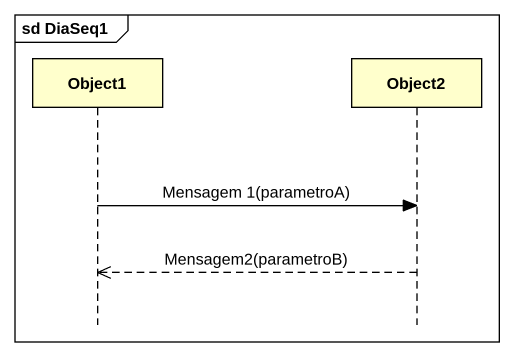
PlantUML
@startuml
mainframe sd DiaSeq1
hide footbox
participant Object1
participant Object2

Object1 -> Object2 : Mensagem 1(parametroA)
Object2 -->> Object1 : Mensagem2(parametroB)
@enduml
